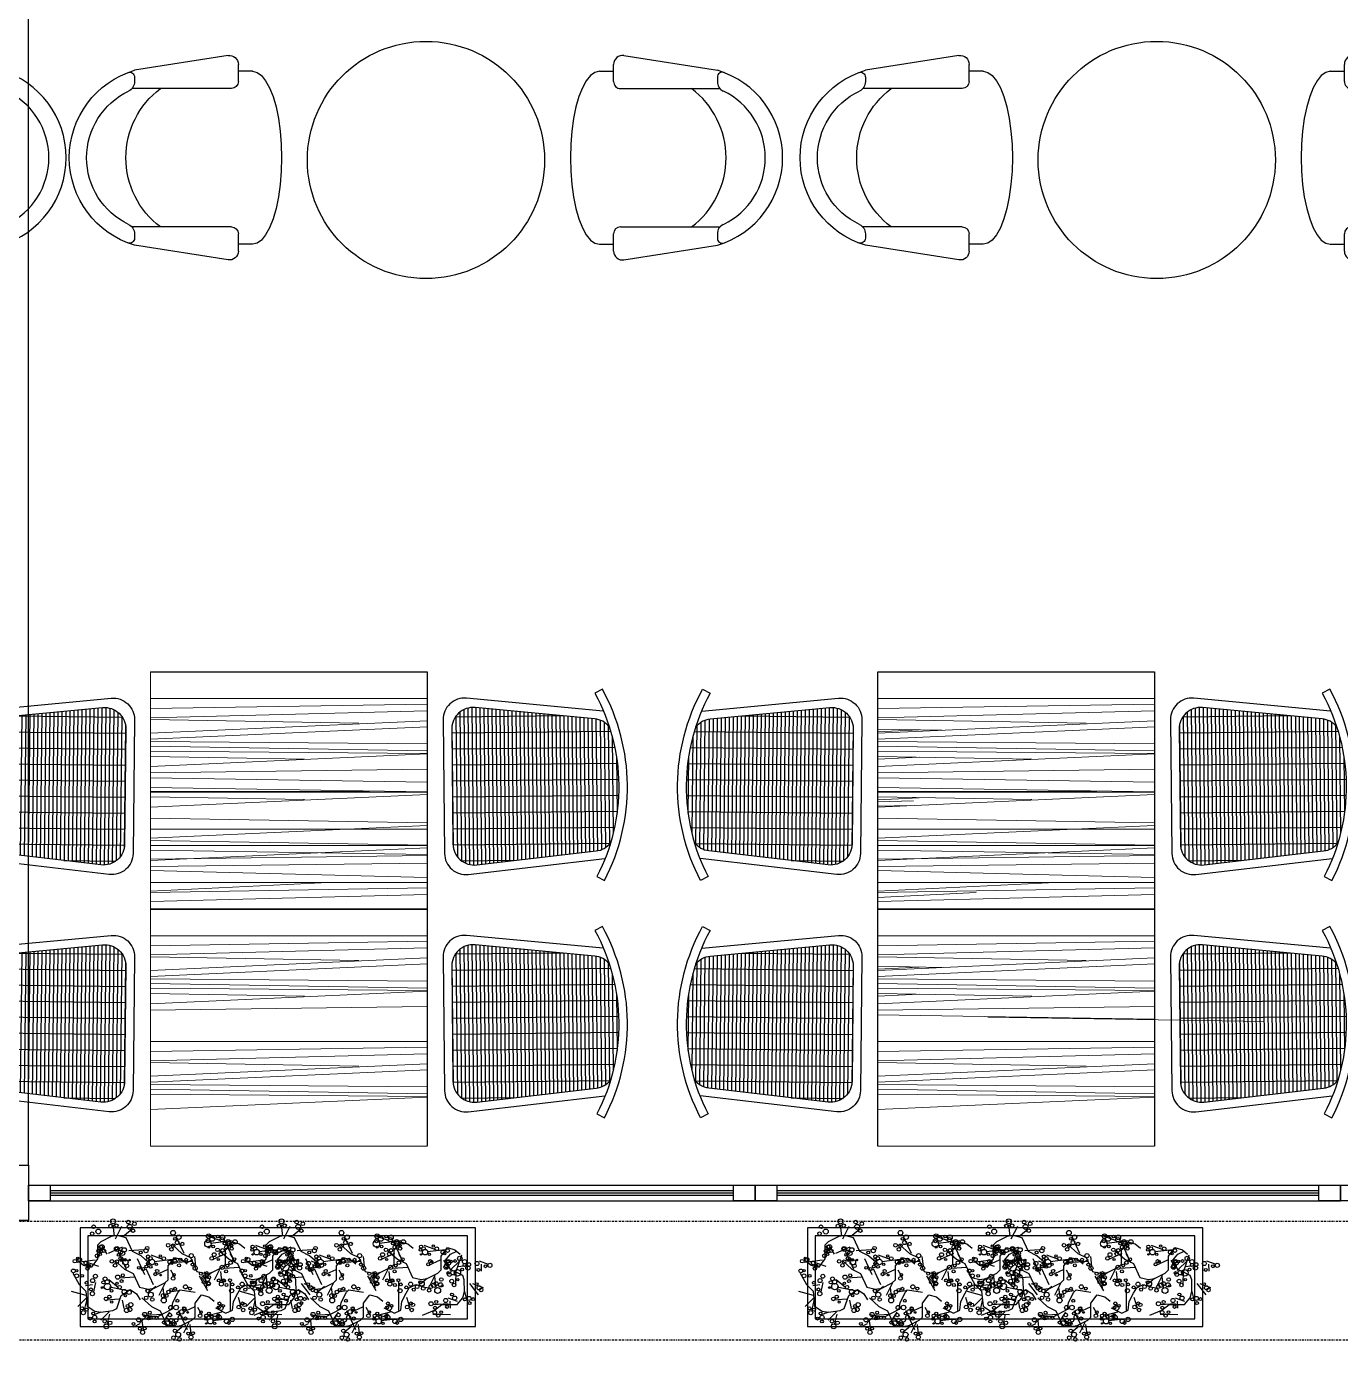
# Model space of a CAD drawing. Header units: millimetres. Extents: x 6517 to 10548, y -1828 to 1073.
# Drawn here: x 8345.1 to 8677.5, y -823.4 to -489.5 of the extents above; entities that cross this region are included whole.
import ezdxf

# ---------------------------------------------------------------- set-up
doc = ezdxf.new("R2010")
doc.units = ezdxf.units.MM
doc.linetypes.add('BORDER', pattern=[1.75, 0.5, -0.25, 0.5, -0.25, 0, -0.25])
doc.layers.add('AHŞAP İNCE', color=7, linetype='Continuous', lineweight=9, true_color=0x433223)
for name, color, linetype in [('bougainvil', 7, 'Continuous'), ('Fitout_Tip_kesit$0$A_elev 5', 46, 'Continuous'), ('MASA-TR', 165, 'Continuous'), ('S-HOLE', 136, 'Continuous'), ('TEF', 6, 'Continuous')]:
    doc.layers.add(name, color=color, linetype=linetype)
doc.layers.add('TEFRIS', color=9, linetype='Continuous', lineweight=0)
doc.layers.add('TEFRIŞ', color=34, linetype='Continuous', lineweight=20)

# ---------------------------------------------------------------- blocks, each defined once
blk = doc.blocks.new('*X23')
at = {"color": 0}
for p, q in [((20391.34, 15945.94), (20426.15, 15945.94)), ((20392.29, 15946.88), (20425.21, 15946.88)), ((20392.5, 15921.75), (20392.5, 15947.02)), ((20394.46, 15947.81), (20423.03, 15947.81)), ((20396.25, 15910.63), (20396.25, 15947.88)), ((20400, 15909.73), (20400, 15947.88)), ((20403.75, 15909.16), (20403.75, 15947.88)), ((20407.5, 15908.9), (20407.5, 15947.88)), ((20411.25, 15908.95), (20411.25, 15947.88)), ((20415, 15909.31), (20415, 15947.88)), ((20418.75, 15910), (20418.75, 15947.88)), ((20422.5, 15911.09), (20422.5, 15947.87)), ((20426.25, 15933.65), (20426.25, 15945.81)), ((20390.31, 15943.12), (20427.19, 15943.12)), ((20390.35, 15942.19), (20427.15, 15942.19)), ((20390.44, 15944.06), (20427.05, 15944.06)), ((20390.77, 15945), (20426.72, 15945)), ((20390.45, 15941.25), (20427.05, 15941.25)), ((20390.55, 15940.31), (20426.95, 15940.31)), ((20390.64, 15939.38), (20426.85, 15939.38)), ((20390.74, 15938.44), (20426.75, 15938.44)), ((20390.84, 15937.5), (20426.66, 15937.5)), ((20390.94, 15936.56), (20426.56, 15936.56)), ((20391.04, 15935.62), (20426.46, 15935.62)), ((20391.14, 15934.69), (20426.36, 15934.69)), ((20391.24, 15933.75), (20426.26, 15933.75)), ((20391.34, 15932.81), (20426.16, 15932.81)), ((20391.43, 15931.88), (20426.06, 15931.88)), ((20391.53, 15930.94), (20425.96, 15930.94)), ((20391.63, 15930), (20425.87, 15930)), ((20391.73, 15929.06), (20425.77, 15929.06)), ((20391.83, 15928.12), (20425.67, 15928.12)), ((20391.93, 15927.19), (20425.57, 15927.19)), ((20392.03, 15926.25), (20425.47, 15926.25)), ((20392.12, 15925.31), (20425.37, 15925.31)), ((20392.22, 15924.38), (20425.27, 15924.38)), ((20392.32, 15923.44), (20425.18, 15923.44)), ((20392.42, 15922.5), (20425.08, 15922.5)), ((20392.52, 15921.56), (20424.98, 15921.56)), ((20392.62, 15920.62), (20424.88, 15920.62)), ((20392.72, 15919.69), (20424.78, 15919.69)), ((20392.82, 15918.75), (20424.68, 15918.75)), ((20392.91, 15917.81), (20424.58, 15917.81)), ((20393.01, 15916.88), (20424.48, 15916.88)), ((20393.11, 15915.94), (20424.39, 15915.94)), ((20393.21, 15915), (20424.29, 15915)), ((20393.32, 15914.06), (20424.18, 15914.06)), ((20393.57, 15913.12), (20423.93, 15913.12)), ((20394.04, 15912.19), (20423.46, 15912.19)), ((20394.82, 15911.25), (20422.68, 15911.25)), ((20397.43, 15910.31), (20420.07, 15910.31)), ((20402.08, 15909.38), (20415.42, 15909.38))]:
    blk.add_line(p, q, dxfattribs=at)
blk = doc.blocks.new('CHAI1A')
for points in [[(-17.2, -101.45), (-20.57, -69.45, -0.445276), (-15.6, -63.93), (15.73, -63.93, -0.445276), (20.71, -69.45), (17.34, -101.45, -0.003866), (17.33, -101.53)], [(-15.4, -99.45), (-18.35, -71.45, -0.445276), (-13.38, -65.93), (13.51, -65.93, -0.445276), (18.49, -71.45), (15.54, -99.45, -0.201793), (13.67, -102.85)], [(-17.2, -101.53, -0.003866), (-17.2, -101.45)], [(-13.53, -102.85, -0.201793), (-15.4, -99.45)]]:
    blk.add_lwpolyline(points, format="xyb")
at = {"elevation": 91}
blk.add_lwpolyline([(-21.39, -99.55, 0.250487), (21.53, -99.55), (22.47, -101.32, -0.250487), (-22.34, -101.32)], format="xyb", close=True, dxfattribs=at)
at = {"layer": 'MASA-TR'}
blk.add_blockref('*X23', (-20408.68, -16013.81), dxfattribs=at)
blk = doc.blocks.new('BAR-TABU')
at = {"layer": 'TEF', "rotation": 89.26744087798987}
blk.add_blockref('CHAI1A', (-58.69, -27.54), dxfattribs=at)
blk = doc.blocks.new('begonvil')
at = {"layer": 'bougainvil', "color": 106}
blk.add_line((14904.48, 22014.58), (14905.3, 22030.36), dxfattribs=at)
at = {"layer": 'bougainvil', "color": 232}
for points in [[(14842.45, 22058.86), (14842.08, 22065.24)], [(14848.16, 22059.17), (14852.57, 22062.47)], [(14837.94, 22049.15), (14835.81, 22053.38)], [(14907.43, 22052.96), (14895.38, 22052.17)], [(14821.18, 22045.73), (14831.22, 22046.39)], [(14873.83, 22044.38), (14863.79, 22043.72)], [(14884.9, 22043.66), (14881.29, 22042.09)], [(14886.17, 22045.36), (14886.48, 22040.05)], [(14903.68, 22046.24), (14895.75, 22043.12)], [(14905.79, 22046.13), (14908.36, 22041.05)], [(14931.82, 22046.82), (14921.78, 22046.16)], [(14940.58, 22043.32), (14936.85, 22033.98)], [(14862.7, 22031.03), (14859.04, 22040.04)], [(14870.7, 22038.78), (14864.09, 22036.18)], [(14872.46, 22038.69), (14874.6, 22034.46)], [(14892.05, 22027.82), (14891.33, 22036.69)], [(14895.19, 22036.12), (14891.52, 22033.36)], [(14928.7, 22041.22), (14922.09, 22038.62)], [(14939.79, 22040.7), (14933.61, 22035.23)], [(14950.18, 22039.72), (14955.11, 22037.71)], [(14951.17, 22037.85), (14951.04, 22033.91)], [(14864, 22030.03), (14859.6, 22026.73)], [(14921.02, 22031.49), (14917.35, 22028.74)], [(14925.05, 22032.39), (14925.42, 22026.01)], [(14825.16, 22025.53), (14820.24, 22021.17)], [(14825.21, 22024.24), (14823.78, 22019.11)], [(14843.34, 22024.09), (14836.25, 22023.78)], [(14844.98, 22023.43), (14845.63, 22018.74)], [(14876.11, 22026.88), (14871.38, 22026.54)], [(14931.87, 22020.18), (14936.79, 22018.18)], [(14832.92, 22017.38), (14828.56, 22015.97)], [(14857.76, 22013.71), (14854.06, 22010.37)], [(14870.8, 22015.39), (14867.01, 22010.29)], [(14884.54, 22017.43), (14877.93, 22014.83)], [(14886.3, 22017.34), (14888.44, 22013.11)], [(14899.57, 22013.9), (14892.43, 22012.5)], [(14932.85, 22018.31), (14932.72, 22014.37)], [(14854.03, 22009.79), (14850.42, 22008.21)], [(14855.29, 22011.49), (14855.61, 22006.17)], [(14869.03, 22012.32), (14871.66, 22008.66)], [(14877.94, 22007.24), (14873.53, 22003.94)], [(14881.62, 22007.95), (14881.93, 22002.64)], [(14904.29, 22010.04), (14894.25, 22009.38)]]:
    blk.add_lwpolyline(points, dxfattribs=at)
at = {"layer": 'bougainvil', "color": 106}
for points in [[(14843.02, 22057.42), (14846.9, 22064.28)], [(14861.7, 22042.38), (14856.66, 22047.35), (14852.09, 22049.94), (14848.96, 22057.75), (14844.27, 22059.14), (14840.77, 22058.77), (14834.75, 22056.13), (14832.9, 22054.47), (14832.5, 22046.84), (14828.74, 22042.32), (14824.69, 22043.71), (14821.87, 22046.21)], [(14850.08, 22050.53), (14858.33, 22050.69)], [(14874.26, 22052.5), (14879.3, 22047.53), (14883.88, 22044.94), (14887, 22037.13), (14891.7, 22035.74), (14895.19, 22036.12), (14901.22, 22038.75), (14903.07, 22040.41), (14903.46, 22048.04), (14907.23, 22052.56), (14911.28, 22051.17), (14914.09, 22048.67)], [(14880.42, 22047.33), (14876.76, 22056.35)], [(14901.09, 22053.28), (14893.49, 22056.5)], [(14907.73, 22042.47), (14903.35, 22053.29)], [(14926.54, 22047.09), (14920.2, 22049.77)], [(14826.46, 22045.46), (14832.8, 22042.78)], [(14842.1, 22045.44), (14847.14, 22040.47), (14851.71, 22037.88), (14854.84, 22030.06), (14859.54, 22028.68), (14863.03, 22029.05), (14869.05, 22031.68), (14870.9, 22033.35), (14871.3, 22040.98), (14875.06, 22045.49), (14879.11, 22044.11), (14881.93, 22041.61)], [(14848.25, 22040.27), (14844.6, 22049.28)], [(14854.36, 22045.96), (14858.01, 22036.94)], [(14868.55, 22044.65), (14862.21, 22047.34)], [(14884.69, 22042.76), (14876.44, 22042.6)], [(14900.09, 22047.87), (14905.13, 22042.9), (14909.71, 22040.31), (14912.83, 22032.5), (14917.53, 22031.11), (14921.02, 22031.49), (14927.04, 22034.12), (14928.9, 22035.79), (14929.29, 22043.42), (14933.06, 22047.93), (14937.11, 22046.54), (14939.92, 22044.04)], [(14917.4, 22011.37), (14924.06, 22013.77), (14928.37, 22016.78), (14936.76, 22016.24), (14940.04, 22019.88), (14941.21, 22023.19), (14941.43, 22029.76), (14940.72, 22032.15), (14934.01, 22035.8), (14931.56, 22041.14), (14934.56, 22044.19), (14938.03, 22045.66)], [(14818.44, 22039.67), (14821.6, 22033.33), (14825.09, 22029.4), (14825.51, 22020.99), (14829.5, 22018.16), (14832.92, 22017.38), (14839.47, 22017.91), (14841.77, 22018.89), (14844.62, 22025.98), (14849.65, 22029.02), (14853.02, 22026.4), (14854.87, 22023.12)], [(14852.53, 22035.69), (14844.28, 22035.53)], [(14899.48, 22037.57), (14896.24, 22031.85)], [(14910.52, 22038.13), (14902.27, 22037.97)], [(14937, 22035.47), (14936.4, 22026.97)], [(14938.01, 22037.33), (14943.69, 22037.45)], [(14825.15, 22027.07), (14817.29, 22029.59)], [(14848.12, 22028.37), (14838.41, 22031.01)], [(14869.15, 22031.78), (14865.26, 22024.92)], [(14892.54, 22026.03), (14888.27, 22034.49)], [(14896.17, 22016.43), (14901.89, 22013.19), (14905.5, 22014.77), (14906.33, 22019.43), (14908.92, 22024.01), (14910.83, 22026.85), (14914.45, 22028.43), (14918.5, 22027.04), (14921.4, 22026.3)], [(14925.31, 22032.94), (14922.07, 22027.23)], [(14855.94, 22024.08), (14860.98, 22019.11), (14865.55, 22016.52), (14868.68, 22008.71), (14873.37, 22007.32), (14876.87, 22007.7), (14882.89, 22010.33), (14884.74, 22012), (14885.14, 22019.62), (14888.9, 22024.14), (14892.95, 22022.75), (14895.77, 22020.25)], [(14856.06, 22014.98), (14859.53, 22013.62), (14864.22, 22013.38), (14872.07, 22017.09), (14872.84, 22020.58), (14876.08, 22026.3), (14877.31, 22027.41)], [(14877.31, 22027.41), (14885.47, 22025.81)], [(14909.02, 22021.8), (14910.48, 22015.84)], [(14837.45, 22017.36), (14832.53, 22013.01)], [(14837.5, 22016.07), (14836.07, 22010.95)], [(14866.37, 22014.34), (14858.12, 22014.18)], [(14880.15, 22005.12), (14875.76, 22015.94)], [(14931.81, 22016.89), (14923.56, 22016.72)], [(14881.15, 22009.15), (14877.91, 22003.43)], [(14932.75, 22010.85), (14923.04, 22011.44)]]:
    blk.add_lwpolyline(points, dxfattribs=at)
at = {"layer": 'bougainvil', "color": 222}
for points in [[(14838.79, 22049.69), (14846.72, 22052.81)], [(14843.21, 22030.34), (14838.08, 22034.94)], [(14899.95, 22036.37), (14900.26, 22031.06)], [(14930.46, 22041.13), (14932.59, 22036.9)], [(14829.02, 22032.67), (14825.09, 22032.35)], [(14830.77, 22033.87), (14829.34, 22028.74)], [(14867.78, 22029.31), (14868.1, 22023.99)], [(14944.21, 22027.52), (14948.72, 22021.05)], [(14941.21, 22023.19), (14942.1, 22018.69)], [(14945.75, 22027.4), (14951.66, 22024.99)]]:
    blk.add_lwpolyline(points, dxfattribs=at)
at = {"layer": 'bougainvil', "color": 7}
blk.add_lwpolyline([(14899, 22010.32), (14892.67, 22013)], dxfattribs=at)
at = {"layer": 'bougainvil', "color": 232}
for centre, radius in [((14831.29, 22064.72), 0.986), ((14840.64, 22064.67), 0.986), ((14843.82, 22064.68), 0.986), ((14851.21, 22063.62), 1.36), ((14830.28, 22060.95), 0.986), ((14833.77, 22061.93), 1.36), ((14874.99, 22059.13), 1.28), ((14878, 22056.58), 1.23), ((14894.55, 22056.25), 1.27), ((14832.4, 22048.61), 1.03), ((14833.28, 22051.06), 0.899), ((14834.19, 22049.27), 0.623), ((14836.28, 22051.13), 0.986), ((14856.6, 22049.17), 0.822), ((14859.51, 22049.99), 1.14), ((14860.23, 22051.39), 0.986), ((14871.91, 22052.41), 0.986), ((14873.58, 22050.07), 0.986), ((14874.65, 22052.04), 0.986), ((14875.86, 22055.79), 0.748), ((14876.95, 22053.64), 1.08), ((14879.75, 22052.74), 0.898), ((14893.91, 22052.05), 1.81), ((14894.06, 22053.76), 1.08), ((14894.24, 22050.15), 0.568), ((14896.45, 22054.71), 1.4), ((14896.67, 22050.41), 0.748), ((14899.04, 22048.44), 0.986), ((14899.49, 22055.8), 0.763), ((14901.79, 22053.89), 1.21), ((14902.12, 22055.17), 1.28), ((14903, 22051.82), 0.748), ((14904.08, 22049.67), 1.08), ((14906.88, 22048.78), 0.898), ((14906.86, 22050.48), 0.763), ((14908.91, 22052.32), 1.2), ((14918.46, 22049.16), 0.882), ((14925.21, 22049.19), 0.636), ((14819.95, 22046.26), 0.997), ((14821.65, 22047.8), 0.636), ((14822.61, 22047), 1.07), ((14825.87, 22044.96), 1.01), ((14826.73, 22041.77), 0.882), ((14827.07, 22043.5), 0.748), ((14847.85, 22044.22), 1.51), ((14848.62, 22042.18), 0.974), ((14850.16, 22045.34), 0.394), ((14859.31, 22041.29), 0.822), ((14860.13, 22045), 0.748), ((14860.2, 22042.93), 0.822), ((14860.47, 22046.73), 0.882), ((14860.25, 22042.5), 0.394), ((14862.56, 22043.62), 1.51), ((14864.86, 22042.26), 0.623), ((14867.22, 22046.75), 0.636), ((14869.13, 22045.16), 1.01), ((14884.34, 22045.97), 1.14), ((14895.58, 22043.87), 1), ((14897.03, 22045.89), 1.08), ((14899.14, 22043.09), 0.617), ((14900.72, 22046.11), 0.986), ((14901.79, 22048.07), 0.986), ((14907.96, 22042.78), 0.846), ((14918.24, 22044.93), 0.394), ((14919.78, 22048.1), 0.974), ((14920.55, 22046.06), 1.51), ((14922.85, 22044.69), 0.623), ((14927.12, 22047.59), 1.01), ((14930.39, 22045.55), 1.07), ((14931.35, 22044.75), 0.636), ((14933.05, 22046.29), 0.997), ((14939.55, 22041.6), 1.21), ((14818.85, 22040.92), 1.03), ((14825.78, 22033.98), 0.822), ((14843.1, 22036.24), 1.14), ((14845.17, 22033.92), 0.822), ((14846.01, 22037.06), 0.822), ((14855.06, 22040.7), 0.748), ((14857.4, 22039.96), 0.899), ((14861.6, 22040.98), 0.822), ((14863.95, 22036.81), 0.836), ((14865.16, 22038.5), 0.899), ((14866.92, 22036.16), 0.514), ((14873.67, 22033.94), 1.01), ((14874.27, 22035.9), 0.705), ((14877.33, 22040.98), 0.822), ((14884.81, 22041.03), 0.822), ((14886.19, 22038.96), 1.14), ((14889.15, 22035.81), 0.822), ((14891.25, 22034.22), 0.822), ((14892.4, 22035.93), 0.822), ((14901.09, 22038.67), 1.14), ((14903.16, 22036.35), 0.822), ((14904, 22039.49), 0.822), ((14905.83, 22041), 1.01), ((14935.2, 22033.91), 1.17), ((14937.8, 22033.69), 1.81), ((14940.48, 22035.47), 0.748), ((14942.09, 22039.65), 1.21), ((14941.97, 22037.84), 0.846), ((14943.78, 22036.17), 1.21), ((14944.25, 22037.97), 1.06), ((14948.85, 22038.34), 1.14), ((14949.5, 22034.78), 0.822), ((14953.51, 22036.62), 0.822), ((14955.97, 22036.98), 1.14), ((14834.23, 22030.9), 0.473), ((14839.37, 22028.84), 0.748), ((14842.63, 22032.76), 0.636), ((14843.92, 22030.63), 1.01), ((14846.41, 22027.98), 1.28), ((14849.03, 22027.52), 1.2), ((14859.28, 22027.75), 0.986), ((14872.38, 22027.69), 0.822), ((14890.35, 22033.39), 0.822), ((14892.65, 22032.4), 1.14), ((14893.6, 22033.51), 0.822), ((14915.17, 22027.2), 0.986), ((14917.08, 22029.59), 0.822), ((14917.86, 22028.79), 1.36), ((14932.69, 22033.94), 0.748), ((14933.36, 22033.03), 1.06), ((14934.44, 22029.32), 1.08), ((14935.64, 22027.14), 1), ((14937.88, 22030.01), 0.617), ((14822.56, 22020.02), 0.822), ((14836.06, 22024.56), 1), ((14838.01, 22025.62), 0.899), ((14839.17, 22022.66), 0.617), ((14846.83, 22025.72), 0.636), ((14847.87, 22019.98), 0.846), ((14849.55, 22020.65), 1.21), ((14858.26, 22023.99), 0.986), ((14860.95, 22025.58), 1.36), ((14861.59, 22022.89), 0.986), ((14913.23, 22025.72), 0.822), ((14918.5, 22026.1), 0.986), ((14934.21, 22021.94), 0.822), ((14935.6, 22019.87), 1.14), ((14823.19, 22017.62), 1.14), ((14825.07, 22019.17), 0.822), ((14826.76, 22014.16), 0.822), ((14828.58, 22016.86), 0.822), ((14829.31, 22014.69), 1.14), ((14847.15, 22017.63), 1.21), ((14848.96, 22017.98), 1.06), ((14853.47, 22012.09), 1.14), ((14856.94, 22014.88), 1.14), ((14859.85, 22015.7), 0.822), ((14863.49, 22012.54), 0.822), ((14870.94, 22013.83), 0.986), ((14871.6, 22017.93), 1.14), ((14874.53, 22017.82), 1.28), ((14876.5, 22012.32), 1.08), ((14880.76, 22014.8), 0.514), ((14887.51, 22012.58), 1.01), ((14888.11, 22014.55), 0.705), ((14890.93, 22012.39), 0.882), ((14892.42, 22013.55), 0.822), ((14898.03, 22016.64), 0.822), ((14898.58, 22018.83), 0.822), ((14899.13, 22016.34), 1.36), ((14900.43, 22017.4), 0.822), ((14909.09, 22016.27), 0.986), ((14911.29, 22018.16), 0.822), ((14911.48, 22014.55), 0.986), ((14912.33, 22017.34), 0.986), ((14922.39, 22017.43), 1.14), ((14924.19, 22012.54), 1.03), ((14927.7, 22012.48), 0.748), ((14930.53, 22018.8), 1.14), ((14931.18, 22015.25), 0.822), ((14850.54, 22009.97), 0.822), ((14853.93, 22007.15), 0.822), ((14855.32, 22005.08), 1.14), ((14856.58, 22007.16), 0.822), ((14867.33, 22009.84), 0.822), ((14869.14, 22009.4), 1.36), ((14871.45, 22011.09), 0.986), ((14873.13, 22008.76), 0.986), ((14874.2, 22010.73), 0.986), ((14879.3, 22011.43), 0.898), ((14890.59, 22010.66), 0.748), ((14890.71, 22008.16), 0.394), ((14895.32, 22007.92), 0.623), ((14897.19, 22011.83), 0.822), ((14898.08, 22011.19), 1.21), ((14901.99, 22008.74), 1.28), ((14903.14, 22007.78), 0.763), ((14905.19, 22009.62), 1.2), ((14926.02, 22010.7), 0.899)]:
    blk.add_circle(centre, radius, dxfattribs=at)
at = {"layer": 'bougainvil', "color": 222}
for centre, radius in [((14842.16, 22067.17), 1.36), ((14850.57, 22066.31), 0.986), ((14853.9, 22065.21), 0.986), ((14852.89, 22061.44), 0.986), ((14843.43, 22051.85), 1.28), ((14843.3, 22052.04), 0.74), ((14845.43, 22050.04), 1.08), ((14846.45, 22049.29), 1.23), ((14847.57, 22051.1), 1.2), ((14840.35, 22045.12), 0.986), ((14842.03, 22042.79), 0.986), ((14843.1, 22044.75), 0.986), ((14844.31, 22048.5), 0.748), ((14845.39, 22046.35), 1.08), ((14845.8, 22045.53), 0.748), ((14847.54, 22045.53), 0.748), ((14872.4, 22043.12), 1.07), ((14873.35, 22042.32), 0.636), ((14875.06, 22043.85), 0.997), ((14875.27, 22043.3), 1.14), ((14878.18, 22044.12), 0.822), ((14881.42, 22043.85), 0.822), ((14918.12, 22047.43), 0.748), ((14820.53, 22038.09), 1.07), ((14820.75, 22040.96), 0.623), ((14823.63, 22037.99), 0.748), ((14829.24, 22035.04), 1.14), ((14830.87, 22037.35), 1.07), ((14836.13, 22035.62), 1.06), ((14837.21, 22033.9), 1.17), ((14921.95, 22039.25), 0.836), ((14923.16, 22040.93), 0.899), ((14924.01, 22040.61), 0.617), ((14931.81, 22037.28), 1.28), ((14932.11, 22037.94), 1.21), ((14933.19, 22039.55), 1.28), ((14932.84, 22040.3), 0.846), ((14933.04, 22040.42), 0.997), ((14934.55, 22040.17), 0.763), ((14936.83, 22040.35), 0.763), ((14828.07, 22030.21), 0.822), ((14828.71, 22027.8), 1.14), ((14835.07, 22033.79), 0.898), ((14837.29, 22031.29), 1.81), ((14870.75, 22026.62), 0.986), ((14874.47, 22028.17), 0.822), ((14880.27, 22028.97), 1.14), ((14882.7, 22027.89), 0.822), ((14890.41, 22031.08), 0.822), ((14893, 22030.08), 1.14), ((14893.18, 22030.16), 0.822), ((14898.81, 22031.52), 0.822), ((14900.19, 22029.45), 1.14), ((14901.46, 22031.53), 0.822), ((14901.78, 22031.22), 0.822), ((14902.98, 22028.8), 0.822), ((14905.03, 22031.34), 0.822), ((14906.23, 22028.92), 0.822), ((14909.18, 22027.11), 0.822), ((14911.64, 22028.82), 1.14), ((14922.78, 22026.82), 0.986), ((14924.41, 22027.57), 1.18), ((14925.76, 22028.38), 1.08), ((14928.23, 22027.59), 1.18), ((14928.73, 22030.55), 0.986), ((14929.08, 22026.98), 0.568), ((14948.05, 22026.87), 0.822), ((14867.92, 22022.08), 1.36), ((14867.88, 22024.64), 1.18), ((14869.44, 22024.57), 0.986), ((14875.45, 22021.5), 0.822), ((14905.63, 22025.48), 1.14), ((14921.71, 22024.85), 0.986), ((14926.41, 22024.59), 1.63), ((14943.46, 22019.3), 1.14), ((14949.37, 22024.83), 1.14), ((14950.41, 22023.66), 0.986), ((14829.09, 22012.4), 0.822), ((14834.69, 22012.26), 0.986), ((14875.41, 22014.48), 0.748), ((14877.55, 22015.27), 1.23), ((14879.05, 22016.55), 1), ((14879, 22017.14), 0.899), ((14941.22, 22018.82), 0.822), ((14943.69, 22016.7), 0.822), ((14945.71, 22018.81), 0.822), ((14835.46, 22009.37), 1.36), ((14837.71, 22011.24), 0.986), ((14873.21, 22004.96), 0.986), ((14872.2, 22001.2), 0.986), ((14874.89, 22002.79), 1.36), ((14875.52, 22000.1), 0.986), ((14880.48, 22003.1), 0.822), ((14881.87, 22001.03), 1.14), ((14883.13, 22003.11), 0.822)]:
    blk.add_circle(centre, radius, dxfattribs=at)
at = {"layer": 'bougainvil', "color": 7}
for centre, radius in [((14833.54, 22051.49), 0.986), ((14834.61, 22053.46), 0.986), ((14834.67, 22050.95), 0.846), ((14835.39, 22053.31), 1.21), ((14905.13, 22052.61), 1.23), ((14905.71, 22051.44), 1.28), ((14827.79, 22043.36), 0.636), ((14861.79, 22045.66), 0.974), ((14859.01, 22012.56), 0.822), ((14860.11, 22012.72), 0.822), ((14897.67, 22012.42), 0.636), ((14872.27, 22008.81), 0.986), ((14892.25, 22011.32), 0.974), ((14893.02, 22009.29), 1.51), ((14893.94, 22011.7), 0.822)]:
    blk.add_circle(centre, radius, dxfattribs=at)
at = {"layer": 'bougainvil', "color": 106}
for centre in [(14924.45, 22015.11), (14925.3, 22018.25)]:
    blk.add_circle(centre, 0.822, dxfattribs=at)
blk = doc.blocks.new('DFJK')
at = {"color": 22}
for p, q in [((916.55, 2852.5), (920.28, 2876.16)), ((922.03, 2876.16), (923.14, 2876.16)), ((924.89, 2851.66), (924.89, 2876.82)), ((959.89, 2851.66), (959.89, 2876.82)), ((961.64, 2876.16), (962.75, 2876.16)), ((968.23, 2852.5), (964.5, 2876.16)), ((923.14, 2849.91), (918.77, 2849.91)), ((920.52, 2846.34), (920.52, 2849.91)), ((966.02, 2849.91), (961.64, 2849.91)), ((964.27, 2846.34), (964.27, 2849.91))]:
    blk.add_line(p, q, dxfattribs=at)
blk.add_lwpolyline([(920.52, 2846.34), (920.79, 2845.19), (921.59, 2844.06), (922.9, 2843), (924.7, 2842.01), (926.93, 2841.13), (929.54, 2840.38), (932.46, 2839.77), (935.63, 2839.33), (938.97, 2839.06), (942.39, 2838.97), (945.82, 2839.06), (949.15, 2839.33), (952.32, 2839.77), (955.25, 2840.38), (957.86, 2841.13), (960.09, 2842.01), (961.88, 2843), (963.2, 2844.06), (964, 2845.19), (964.27, 2846.34)], dxfattribs=at)
for centre, radius, start, end in [((942.39, 2869.6), 23.07, 16.5303, 163.4697), ((942.39, 2869.6), 18.69, 25.5781, 154.4219), ((922.03, 2877.41), 1.25, 158.9982, 270), ((923.14, 2878.81), 2.65, 270, 334.4219), ((942.39, 2856.47), 21.88, 36.8699, 143.1301), ((961.64, 2878.81), 2.65, 205.5781, 270), ((962.75, 2877.41), 1.25, 270, 21.0018), ((918.77, 2852.15), 2.24, 171.0411, 270), ((966.02, 2852.15), 2.24, 270, 8.9589), ((923.14, 2851.66), 1.75, 270, 0), ((961.64, 2851.66), 1.75, 180, 270)]:
    blk.add_arc(centre, radius, start, end, dxfattribs=at)

msp = doc.modelspace()

# ---------------------------------------------------------------- linework, layer by layer
for p, q in [((8345.56, -777.55), (8345.56, -485.69)), ((8351.04, -782.53), (8523.93, -782.53)), ((8534.89, -782.53), (8671.97, -782.53)), ((8345.61, -786.53), (8529.41, -786.53)), ((8529.46, -786.53), (8677.46, -786.53))]:
    msp.add_line(p, q)
at = {"color": 4}
for p, q in [((8351.04, -783.92), (8523.93, -783.92)), ((8351.04, -784.53), (8523.93, -784.53)), ((8534.89, -783.92), (8671.97, -783.92)), ((8534.89, -784.53), (8671.97, -784.53)), ((8351.07, -785.09), (8523.91, -785.09)), ((8365.52, -785.09), (8523.91, -785.09)), ((8534.92, -785.09), (8671.96, -785.09)), ((8549.37, -785.09), (8671.96, -785.09))]:
    msp.add_line(p, q, dxfattribs=at)
at = {"color": 0, "linetype": 'BORDER'}
for p, q in [((7570, -791.67), (9421.56, -791.67)), ((7570, -821.67), (9421.56, -821.67))]:
    msp.add_line(p, q, dxfattribs=at)
at = {"color": 0}
msp.add_lwpolyline([(8330.56, -791.5), (8330.56, -777.55), (8345.56, -777.55), (8345.56, -791.5)], close=True, dxfattribs=at)
msp.add_lwpolyline([(8330.56, -791.5), (8330.56, -777.55), (8345.56, -777.55), (8345.56, -791.5)], close=True, dxfattribs=at)
for points in [[(8345.56, -782.53), (8351.04, -782.53), (8351.04, -786.53), (8345.56, -786.53)], [(8345.56, -782.53), (8351.04, -782.53), (8351.04, -786.53), (8345.56, -786.53)], [(8523.93, -782.53), (8529.41, -782.53), (8529.41, -786.53), (8523.93, -786.53)], [(8529.41, -782.53), (8534.89, -782.53), (8534.89, -786.53), (8529.41, -786.53)], [(8529.41, -782.53), (8534.89, -782.53), (8534.89, -786.53), (8529.41, -786.53)], [(8671.97, -782.53), (8677.46, -782.53), (8677.46, -786.53), (8671.97, -786.53)], [(8677.46, -782.53), (8682.94, -782.53), (8682.94, -786.53), (8677.46, -786.53)], [(8677.46, -782.53), (8682.94, -782.53), (8682.94, -786.53), (8677.46, -786.53)]]:
    msp.add_lwpolyline(points, close=True)
at = {"layer": 'AHŞAP İNCE'}
for p, q in [((8376.44, -659.51), (8446.44, -659.51)), ((8376.44, -662), (8446.44, -660.87)), ((8560.42, -659.51), (8630.42, -659.51)), ((8560.42, -662), (8630.42, -660.87)), ((8376.44, -664.34), (8446.44, -662.56)), ((8560.42, -664.34), (8630.42, -662.56)), ((8376.44, -664.79), (8429.11, -665.71)), ((8376.44, -668.27), (8446.44, -665.1)), ((8376.44, -669.78), (8446.44, -666.61)), ((8560.42, -664.79), (8613.09, -665.71)), ((8560.42, -668.27), (8630.42, -665.1)), ((8560.42, -669.78), (8630.42, -666.61)), ((8560.42, -667.2), (8576.62, -667.48)), ((8560.42, -667.9), (8570.89, -667.39)), ((8376.44, -670.36), (8446.44, -670.96)), ((8560.42, -670.36), (8630.42, -670.96)), ((8376.44, -671.54), (8446.44, -672.7)), ((8376.44, -672.77), (8446.44, -673.37)), ((8376.44, -676.68), (8446.44, -673.51)), ((8376.44, -674.11), (8415.4, -674.78)), ((8560.42, -671.54), (8630.42, -672.7)), ((8560.42, -672.77), (8630.42, -673.37)), ((8560.42, -676.68), (8630.42, -673.51)), ((8560.42, -674.11), (8599.39, -674.78)), ((8560.42, -674.8), (8570.89, -674.29)), ((8376.44, -678.28), (8446.44, -677.38)), ((8560.42, -678.28), (8630.42, -677.38)), ((8376.44, -679.5), (8446.44, -680.62)), ((8560.42, -679.5), (8630.42, -680.62)), ((8376.44, -681.97), (8446.44, -683.1)), ((8376.44, -682.98), (8431.81, -682.98)), ((8376.44, -683.17), (8446.44, -683.17)), ((8376.44, -686.96), (8446.44, -683.79)), ((8376.44, -684.38), (8415.4, -685.06)), ((8560.42, -681.97), (8630.42, -683.1)), ((8560.42, -682.98), (8615.8, -682.98)), ((8560.42, -683.17), (8630.42, -683.17)), ((8560.42, -686.96), (8630.42, -683.79)), ((8560.42, -684.38), (8599.39, -685.06)), ((8560.42, -685.07), (8570.89, -684.56)), ((8560.42, -685.63), (8569.42, -685.39)), ((8560.42, -686.67), (8568.7, -686.55)), ((8376.44, -689.77), (8446.44, -690.9)), ((8560.42, -689.77), (8630.42, -690.9)), ((8376.44, -694.76), (8446.44, -691.59)), ((8376.44, -692.56), (8446.44, -692.56)), ((8560.42, -694.76), (8630.42, -691.59)), ((8560.42, -692.56), (8630.42, -692.56)), ((8376.44, -695.42), (8446.44, -696.54)), ((8376.44, -696.62), (8446.44, -696.62)), ((8376.44, -700.41), (8446.44, -697.23)), ((8376.44, -697.83), (8446.44, -698.95)), ((8560.42, -695.42), (8630.42, -696.54)), ((8560.42, -696.62), (8630.42, -696.62)), ((8560.42, -700.41), (8630.42, -697.23)), ((8560.42, -697.83), (8630.42, -698.95)), ((8376.44, -700.12), (8446.44, -699.22)), ((8376.44, -702), (8446.44, -701.1)), ((8560.42, -700.12), (8630.42, -699.22)), ((8560.42, -702), (8630.42, -701.1)), ((8376.44, -702.94), (8446.44, -704.73)), ((8560.42, -702.94), (8630.42, -704.73)), ((8376.44, -706.01), (8446.44, -706.01)), ((8376.44, -708.21), (8421.38, -706.01)), ((8376.44, -708.51), (8446.44, -707.37)), ((8560.42, -706.01), (8630.42, -706.01)), ((8560.42, -708.21), (8605.37, -706.01)), ((8560.42, -708.51), (8630.42, -707.37)), ((8376.44, -710.84), (8446.44, -709.07)), ((8560.42, -709.78), (8585.29, -708.56)), ((8560.42, -710.84), (8630.42, -709.07)), ((8376.44, -719.51), (8446.44, -719.51)), ((8376.44, -722), (8446.44, -720.87)), ((8560.42, -719.51), (8630.42, -719.51)), ((8560.42, -722), (8630.42, -720.87)), ((8376.44, -724.34), (8446.44, -722.56)), ((8560.42, -724.34), (8630.42, -722.56)), ((8376.44, -724.79), (8429.11, -725.71)), ((8376.44, -728.27), (8446.44, -725.1)), ((8376.44, -729.78), (8446.44, -726.61)), ((8560.42, -724.79), (8613.09, -725.71)), ((8560.42, -728.27), (8630.42, -725.1)), ((8560.42, -729.78), (8630.42, -726.61)), ((8560.42, -727.2), (8576.62, -727.48)), ((8560.42, -727.9), (8570.89, -727.39)), ((8376.44, -730.36), (8446.44, -730.96)), ((8560.42, -730.36), (8630.42, -730.96)), ((8376.44, -731.54), (8446.44, -732.7)), ((8376.44, -732.77), (8446.44, -733.37)), ((8376.44, -736.68), (8446.44, -733.51)), ((8376.44, -734.11), (8415.4, -734.78)), ((8560.42, -731.54), (8630.42, -732.7)), ((8560.42, -732.77), (8630.42, -733.37)), ((8560.42, -736.68), (8630.42, -733.51)), ((8560.42, -734.11), (8599.39, -734.78)), ((8560.42, -734.8), (8570.89, -734.29)), ((8376.44, -738.28), (8446.44, -737.38)), ((8560.42, -738.28), (8630.42, -737.38)), ((8560.42, -739.5), (8630.42, -740.62)), ((8588.26, -740.05), (8658.26, -741.17)), ((8376.44, -746.27), (8446.44, -746.27)), ((8376.44, -748.77), (8446.44, -747.63)), ((8560.42, -746.27), (8630.42, -746.27)), ((8560.42, -748.77), (8630.42, -747.63)), ((8376.44, -751.11), (8446.44, -749.33)), ((8560.42, -751.11), (8630.42, -749.33)), ((8376.44, -751.56), (8429.11, -752.47)), ((8376.44, -755.04), (8446.44, -751.87)), ((8376.44, -756.54), (8446.44, -753.37)), ((8560.42, -751.56), (8613.09, -752.47)), ((8560.42, -755.04), (8630.42, -751.87)), ((8560.42, -756.54), (8630.42, -753.37)), ((8376.44, -757.12), (8446.44, -757.73)), ((8560.42, -757.12), (8630.42, -757.73)), ((8376.44, -758.3), (8446.44, -759.47)), ((8376.44, -759.53), (8446.44, -760.14)), ((8376.44, -763.45), (8446.44, -760.28)), ((8560.42, -758.3), (8630.42, -759.47)), ((8560.42, -759.53), (8630.42, -760.14)), ((8560.42, -763.45), (8630.42, -760.28))]:
    msp.add_line(p, q, dxfattribs=at)
at = {"layer": 'Fitout_Tip_kesit$0$A_elev 5'}
for points in [[(8458.62, -818.36), (8458.62, -793.36), (8358.62, -793.36), (8358.62, -818.36)], [(8642.61, -818.36), (8642.61, -793.36), (8542.61, -793.36), (8542.61, -818.36)], [(8456.62, -816.36), (8456.62, -795.36), (8360.62, -795.36), (8360.62, -816.36)], [(8640.61, -816.36), (8640.61, -795.36), (8544.61, -795.36), (8544.61, -816.36)]]:
    msp.add_lwpolyline(points, close=True, dxfattribs=at)
at = {"layer": 'S-HOLE', "color": 45}
for p, q in [((8376.44, -652.73), (8446.44, -652.73)), ((8446.44, -652.73), (8446.44, -712.73)), ((8560.42, -712.73), (8560.42, -652.73)), ((8560.42, -652.73), (8630.42, -652.73)), ((8630.42, -652.73), (8630.42, -712.73)), ((8376.44, -712.73), (8446.44, -712.73)), ((8446.44, -712.73), (8376.44, -712.73)), ((8446.44, -712.73), (8446.44, -772.73)), ((8560.42, -772.73), (8560.42, -712.73)), ((8560.42, -712.73), (8630.42, -712.73)), ((8630.42, -712.73), (8560.42, -712.73)), ((8630.42, -712.73), (8630.42, -772.73))]:
    msp.add_line(p, q, dxfattribs=at)
at = {"layer": 'TEF'}
for centre in [(8446.13, -523.25), (8630.98, -523.25)]:
    msp.add_circle(centre, 30, dxfattribs=at)
at = {"layer": 'TEFRIŞ', "ltscale": 25}
for points in [[(8446.44, -652.73), (8376.44, -652.73), (8376.44, -712.73), (8446.44, -712.73)], [(8630.42, -652.73), (8560.42, -652.73), (8560.42, -712.73), (8630.42, -712.73)], [(8446.44, -712.73), (8376.44, -712.73), (8376.44, -772.73), (8446.44, -772.73)], [(8630.42, -712.73), (8560.42, -712.73), (8560.42, -772.73), (8630.42, -772.73)]]:
    msp.add_lwpolyline(points, close=True, dxfattribs=at)

# ---------------------------------------------------------------- block references
at = {"rotation": 270}
for p in [(5462.46, 419.7), (5643.68, 419.7), (5828.53, 419.7)]:
    msp.add_blockref('DFJK', p, dxfattribs=at)
at = {"xscale": -1, "rotation": 90}
for p in [(11248.58, 419.7), (11433.43, 419.7)]:
    msp.add_blockref('DFJK', p, dxfattribs=at)
at = {"layer": 'bougainvil', "color": 1, "xscale": 0.4576716776139869, "yscale": 0.4576716776139869, "zscale": 0.4576716776139869, "rotation": 2.943144917855127}
for p in [(2101.66, -11226.69), (2144.26, -11226.69), (2285.65, -11226.69), (2328.25, -11226.69)]:
    msp.add_blockref('begonvil', p, dxfattribs=at)
at = {"layer": 'TEFRIS', "yscale": 1.08, "zscale": 1.08}
for p, xscale, rotation in [((8377.94, -712.3), 1.08, 180.0990327834597), ((8444.93, -712.3), -1.08, 179.9009672165402), ((8561.93, -712.3), 1.08, 180.0990327834596), ((8628.92, -712.3), -1.08, 179.9009672165402), ((8377.94, -772.3), 1.08, 180.0990327834597), ((8444.93, -772.3), -1.08, 179.9009672165402), ((8561.93, -772.3), 1.08, 180.0990327834596), ((8628.92, -772.3), -1.08, 179.9009672165402)]:
    msp.add_blockref('BAR-TABU', p, dxfattribs=dict(at, xscale=xscale, rotation=rotation))

doc.saveas('drawing.dxf')
